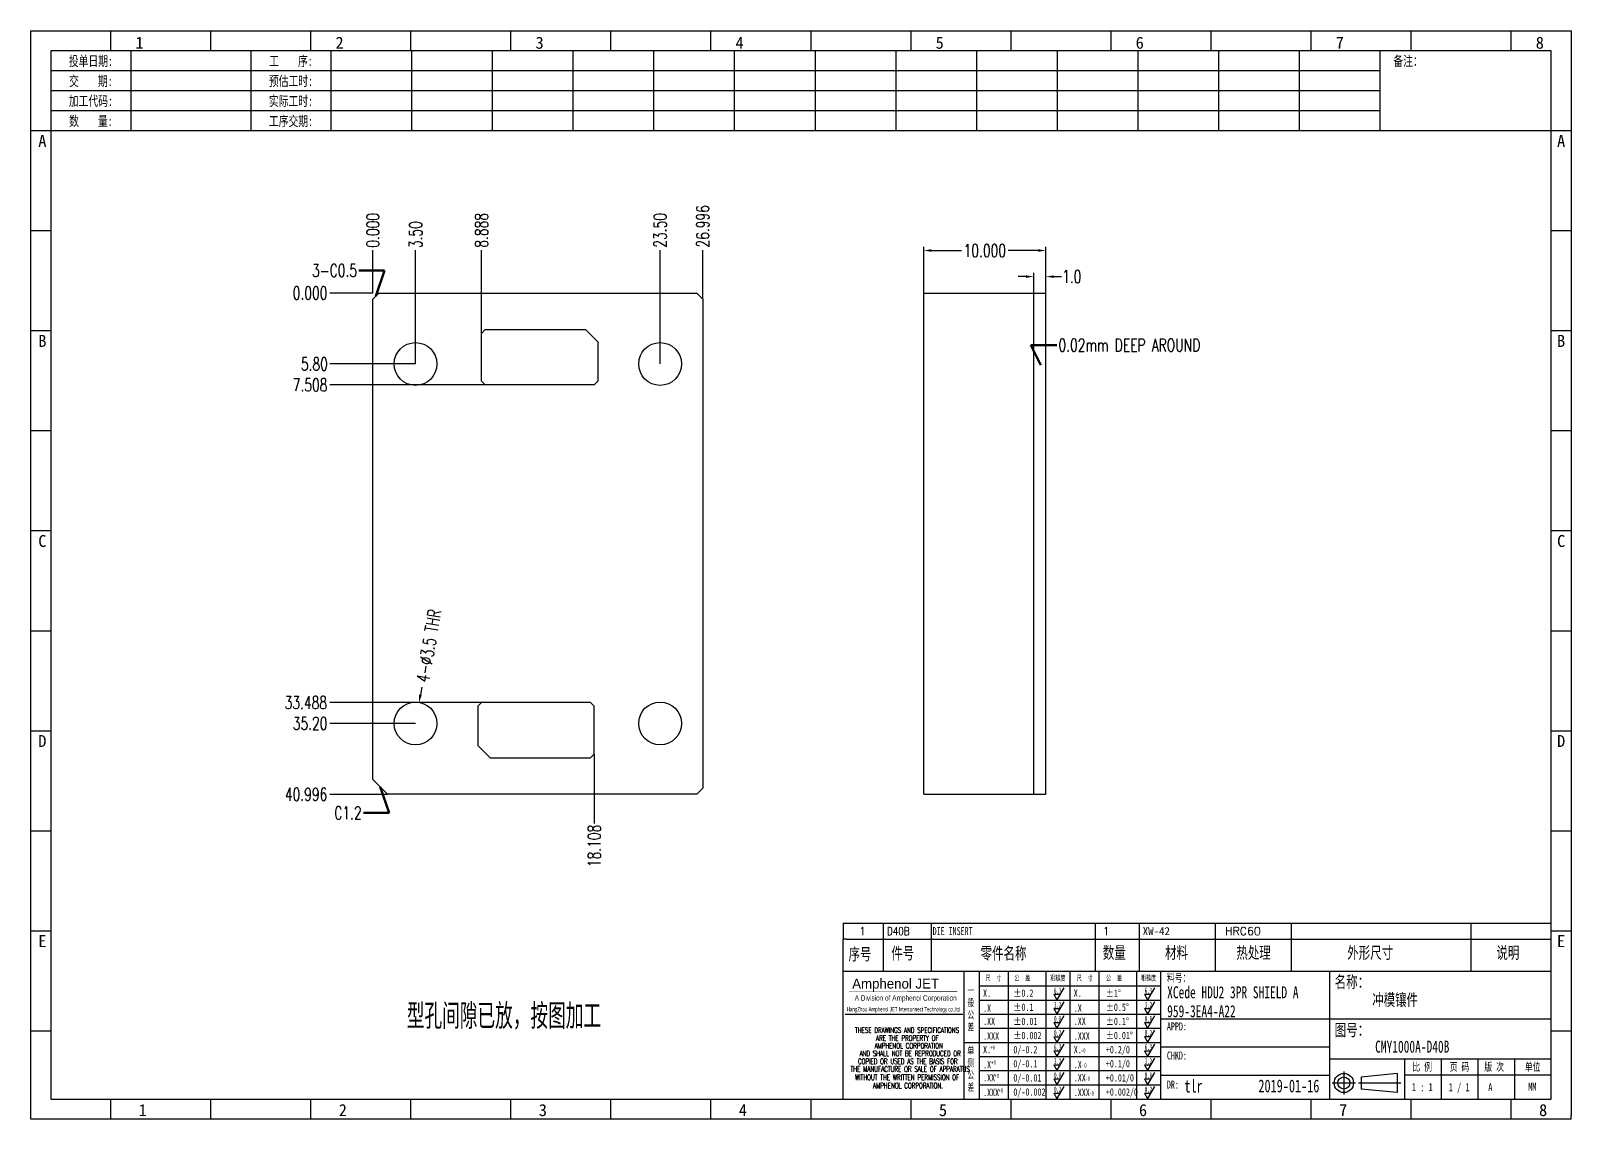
# Model space of a CAD drawing. Header units: millimetres. Extents: x -2852 to 5627, y -2271 to 1849.
# Drawn here: x -28 to 98, y -67.6 to 21.5 of the extents above; entities that cross this region are included whole.
import ezdxf
from ezdxf.enums import TextEntityAlignment as Align

# ---------------------------------------------------------------- set-up
doc = ezdxf.new("R2010")
doc.units = ezdxf.units.MM
doc.header["$PDSIZE"] = 3
for name, color, linetype in [('1', 7, 'Continuous'), ('41', 1, 'Continuous'), ('D03', 7, 'Continuous')]:
    doc.layers.add(name, color=color, linetype=linetype)
doc.styles.add('CH', font='仿宋_GB2312_0.ttf')
doc.styles.add('jet01', font='simplex.shx', dxfattribs={"width": 0.7, "bigfont": 'hztxt.shx'})
doc.styles.add('jet02', font='simplex.shx', dxfattribs={"width": 0.7})
doc.styles.add('SIMPLEX', font='SIMPLEX')
doc.styles.get("Standard").update_dxf_attribs({"font": '仿宋_GB2312_0.ttf', "width": 0.7})
doc.styles.add('TEXTSTYLE_1', font='TRIUMB.TTF')
doc.styles.add('TEXTSTYLE_2', font='TRIUM.TTF')
doc.styles.add('tk', font='', dxfattribs={"width": 0.7})
doc.styles.add('tk 2', font='仿宋_GB2312_0.ttf', dxfattribs={"width": 0.65})
doc.styles.add('tk 4', font='simplex.shx', dxfattribs={"width": 0.65, "bigfont": 'bigfont.shx'})
doc.styles.get('tk').set_extended_font_data('NSimSun')
doc.dimstyles.new('jet02', dxfattribs={"dimtxt": 3.5, "dimasz": 2.1, "dimexe": 1, "dimexo": 0, "dimgap": 0.5, "dimtad": 0, "dimtoh": 1, "dimdec": 3, "dimzin": 9, "dimdsep": 46, "dimtxsty": 'jet02', "dimcen": 0, "dimclrt": 256, "dimazin": 2, "dimtfac": 1, "dimtdec": 3, "dimtofl": 0, "dimtmove": 0, "dimatfit": 1, "dimfxl": 0, "dimarcsym": 0})

# ---------------------------------------------------------------- blocks, each defined once
blk = doc.blocks.new('A3-N')
at = {"layer": '1', "color": 1}
for p, q in [((0, 0), (0, 296.73)), ((0, 296.73), (420, 296.73)), ((21.82, 291.27), (21.82, 296.73)), ((49.09, 291.27), (49.09, 296.73)), ((76.36, 291.27), (76.36, 296.73)), ((103.64, 291.27), (103.64, 296.73)), ((103.64, 291.27), (103.64, 296.73)), ((103.64, 291.27), (103.64, 296.73)), ((130.91, 291.27), (130.91, 296.73)), ((158.18, 291.27), (158.18, 296.73)), ((185.45, 291.27), (185.45, 296.73)), ((212.73, 291.27), (212.73, 296.73)), ((240, 291.27), (240, 296.73)), ((267.27, 291.27), (267.27, 296.73)), ((294.55, 291.27), (294.55, 296.73)), ((321.82, 291.27), (321.82, 296.73)), ((349.09, 291.27), (349.09, 296.73)), ((376.36, 291.27), (376.36, 296.73)), ((403.64, 291.27), (403.64, 296.73)), ((420, 296.73), (420, 1)), ((5.45, 269.45), (0, 269.45)), ((420, 269.45), (414.55, 269.45)), ((5.45, 242.18), (0, 242.18)), ((420, 242.18), (414.55, 242.18)), ((5.45, 214.91), (0, 214.91)), ((420, 214.91), (414.55, 214.91)), ((5.45, 187.64), (0, 187.64)), ((420, 187.64), (414.55, 187.64)), ((5.45, 160.36), (0, 160.36)), ((420, 160.36), (414.55, 160.36)), ((5.45, 133.09), (0, 133.09)), ((420, 133.09), (414.55, 133.09)), ((5.45, 105.82), (0, 105.82)), ((420, 105.82), (414.55, 105.82)), ((5.45, 78.55), (0, 78.55)), ((420, 78.55), (414.55, 78.55)), ((5.45, 51.27), (0, 51.27)), ((420, 51.27), (414.55, 51.27)), ((222.45, 49.09), (221.45, 49.09)), ((221.45, 49.09), (221.45, 40.36)), ((222.45, 49.09), (414.55, 49.09)), ((232.36, 49.09), (232.36, 40.36)), ((245.45, 49.09), (245.45, 40.36)), ((290.18, 49.09), (290.18, 40.36)), ((302.18, 49.09), (302.18, 40.36)), ((322.91, 49.09), (322.91, 40.36)), ((343.64, 49.09), (343.64, 40.36)), ((392.73, 40.36), (392.73, 49.09)), ((258.55, 40.36), (258.55, 5.44)), ((266.45, 40.36), (266.45, 5.44)), ((276.78, 40.36), (276.78, 5.45)), ((291.18, 40.36), (291.18, 5.45)), ((301.51, 40.37), (301.51, 5.46)), ((308.01, 40.36), (308.01, 5.45)), ((354.09, 40.36), (354.09, 5.45)), ((308.01, 32.39), (258.55, 32.39)), ((308.01, 28.54), (258.55, 28.54)), ((414.55, 27.27), (308.01, 27.27)), ((5.45, 24), (0, 24)), ((308.01, 24.69), (258.55, 24.69)), ((420, 24), (414.55, 24)), ((308.01, 16.99), (258.55, 16.99)), ((354.09, 19.63), (308.01, 19.63)), ((308.01, 13.14), (258.55, 13.14)), ((414.55, 16.36), (354.09, 16.36)), ((374.55, 16.36), (374.55, 5.45)), ((384.55, 16.36), (384.55, 5.45)), ((394.55, 16.36), (394.55, 5.45)), ((404.55, 16.36), (404.55, 5.45)), ((308.01, 9.29), (258.55, 9.29)), ((308.01, 11.99), (354.09, 11.99)), ((372.51, 12.49), (362.69, 11.5)), ((362.69, 11.5), (362.69, 8.23)), ((372.51, 12.49), (372.51, 7.25)), ((414.55, 12), (374.55, 12)), ((21.82, 0), (21.82, 5.45)), ((49.09, 0), (49.09, 5.45)), ((76.36, 0), (76.36, 5.45)), ((103.64, 0), (103.64, 5.45)), ((130.91, 0), (130.91, 5.45)), ((158.18, 0), (158.18, 5.45)), ((185.45, 0), (185.45, 5.45)), ((212.73, 0), (212.73, 5.45)), ((240, 0), (240, 5.45)), ((267.27, 0), (267.27, 5.45)), ((294.55, 0), (294.55, 5.45)), ((321.82, 0), (321.82, 5.45)), ((349.09, 0), (349.09, 5.45)), ((372.51, 7.25), (362.69, 8.23)), ((376.36, 0), (376.36, 5.45)), ((403.64, 0), (403.64, 5.45)), ((1, 0), (0, 0)), ((420, 0), (1, 0)), ((420, 0), (420, 1))]:
    blk.add_line(p, q, dxfattribs=at)
at = {"layer": '1'}
for p, q in [((414.55, 278.18), (414.55, 284.73)), ((221.45, 40.36), (221.45, 5.45)), ((221.45, 40.36), (414.55, 40.36)), ((221.45, 40.36), (414.55, 40.36)), ((254.41, 40.36), (254.41, 5.45)), ((283.28, 40.36), (283.28, 5.45)), ((308.01, 36.24), (258.55, 36.24)), ((222.08, 28.67), (254.12, 28.67)), ((308.01, 20.84), (254.41, 20.84))]:
    blk.add_line(p, q, dxfattribs=at)
at = {"layer": '1', "color": 1, "ltscale": 0.05}
for p, q in [((278.93, 34.04), (279.79, 32.56)), ((278.93, 34.04), (280.65, 34.04)), ((281.68, 35.84), (279.79, 32.56)), ((303.66, 34.05), (304.52, 32.56)), ((303.66, 34.05), (305.38, 34.05)), ((306.41, 35.84), (304.52, 32.56)), ((278.93, 30.19), (279.79, 28.71)), ((278.93, 30.19), (280.65, 30.19)), ((281.68, 31.99), (279.79, 28.71)), ((303.66, 30.2), (305.38, 30.2)), ((303.66, 30.2), (304.52, 28.71)), ((306.41, 31.99), (304.52, 28.71)), ((278.93, 26.34), (279.79, 24.86)), ((278.93, 26.34), (280.65, 26.34)), ((281.68, 28.14), (279.79, 24.86)), ((303.66, 26.35), (304.52, 24.86)), ((303.66, 26.35), (305.38, 26.35)), ((306.41, 28.14), (304.52, 24.86)), ((278.93, 22.49), (280.65, 22.49)), ((278.93, 22.49), (279.79, 21.01)), ((281.68, 24.29), (279.79, 21.01)), ((303.66, 22.5), (305.38, 22.5)), ((303.66, 22.5), (304.52, 21.01)), ((306.41, 24.29), (304.52, 21.01)), ((278.93, 18.66), (279.79, 17.17)), ((278.93, 18.66), (280.65, 18.66)), ((281.68, 20.45), (279.79, 17.17)), ((303.66, 18.66), (304.52, 17.18)), ((303.66, 18.66), (305.38, 18.66)), ((306.41, 20.46), (304.52, 17.18)), ((278.93, 14.81), (280.65, 14.81)), ((278.93, 14.81), (279.79, 13.32)), ((281.68, 16.6), (279.79, 13.32)), ((281.68, 12.75), (279.79, 9.47)), ((303.66, 14.81), (305.38, 14.81)), ((303.66, 14.81), (304.52, 13.33)), ((306.41, 16.61), (304.52, 13.33)), ((306.41, 12.76), (304.52, 9.48)), ((278.93, 10.96), (279.79, 9.47)), ((278.93, 10.96), (280.65, 10.96)), ((281.68, 8.9), (279.79, 5.62)), ((303.66, 10.96), (304.52, 9.48)), ((303.66, 10.96), (305.38, 10.96)), ((306.41, 8.91), (304.52, 5.63)), ((278.93, 7.11), (279.79, 5.62)), ((278.93, 7.11), (280.65, 7.11)), ((303.66, 7.11), (305.38, 7.11)), ((303.66, 7.11), (304.52, 5.63))]:
    blk.add_line(p, q, dxfattribs=at)
at = {"layer": '1', "color": 1, "ltscale": 0.1}
for p, q in [((358.01, 13.02), (358.01, 6.71)), ((354.86, 9.87), (361.17, 9.87)), ((362.03, 9.87), (373.54, 9.87))]:
    blk.add_line(p, q, dxfattribs=at)
at = {"layer": '1'}
blk.add_lwpolyline([(221.45, 5.45), (414.55, 5.45), (414.55, 291.27), (5.45, 291.27), (5.45, 5.45), (414.55, 5.45)], dxfattribs=at)
at = {"layer": '1', "color": 7, "linetype": 'Continuous', "const_width": 0.123}
blk.add_lwpolyline([(223.11, 34.74), (252.6, 34.76)], dxfattribs=at)
at = {"layer": '1', "color": 1}
for radius in [2.62, 1.64]:
    blk.add_circle((358.01, 9.87), radius, dxfattribs=at)
at = {"layer": '41'}
for p, q in [((27.27, 291.27), (27.27, 269.45)), ((60, 291.27), (60, 269.45)), ((81.82, 291.27), (81.82, 269.45)), ((103.82, 291.27), (103.82, 269.45)), ((125.82, 291.27), (125.82, 269.45)), ((147.82, 291.27), (147.82, 269.45)), ((169.82, 291.27), (169.82, 269.45)), ((191.82, 291.27), (191.82, 269.45)), ((213.82, 291.27), (213.82, 269.45)), ((235.82, 291.27), (235.82, 269.45)), ((257.82, 291.27), (257.82, 269.45)), ((279.82, 291.27), (279.82, 269.45)), ((301.82, 291.27), (301.82, 269.45)), ((323.82, 291.27), (323.82, 269.45)), ((345.82, 291.27), (345.82, 269.45)), ((367.82, 291.27), (367.82, 269.45)), ((367.82, 285.82), (5.45, 285.82)), ((367.82, 280.36), (5.45, 280.36)), ((367.82, 274.91), (5.45, 274.91)), ((414.55, 269.45), (5.45, 269.45))]:
    blk.add_line(p, q, dxfattribs=at)
at = {"layer": '1', "color": 1}
for s, p in [('1', (29.64, 295.11)), ('2', (84.18, 295.11)), ('3', (138.73, 295.11)), ('4', (193.27, 295.11)), ('5', (247.82, 295.11)), ('6', (302.36, 295.11)), ('7', (356.91, 295.11)), ('8', (411.45, 295.11)), ('1', (30.53, 4.11)), ('2', (85.08, 4.11)), ('3', (139.62, 4.11)), ('4', (194.17, 4.11)), ('5', (248.72, 4.11)), ('6', (303.26, 4.11)), ('7', (357.81, 4.11)), ('8', (412.35, 4.11))]:
    blk.add_text(s, height=3.27, dxfattribs=at).set_placement(p, align=Align.TOP_CENTER)
at = {"layer": '1', "style": 'tk', "width": 0.7}
for s, p in [('投单日期:', (16.36, 288.55)), ('工    序:', (70.91, 288.55)), ('备注：', (375.51, 288.55)), ('交    期:', (16.36, 283.09)), ('预估工时:', (70.91, 283.09)), ('加工代码:', (16.36, 277.64)), ('实际工时:', (70.91, 277.64)), ('数    量:', (16.36, 272.18)), ('工序交期:', (70.91, 272.18))]:
    blk.add_text(s, height=2.727, dxfattribs=at).set_placement(p, align=Align.MIDDLE)
at = {"layer": '1', "color": 1}
for s, p in [('A', (2.04, 268.36)), ('B', (2.04, 213.82)), ('C', (2.04, 159.27)), ('D', (2.04, 104.73)), ('E', (2.04, 50.18))]:
    blk.add_text(s, height=3.27, dxfattribs=at).set_placement(p, align=Align.TOP_LEFT)
for s, p in [('A', (418.37, 268.36)), ('B', (418.37, 213.82)), ('C', (418.37, 159.27)), ('D', (418.37, 104.73)), ('E', (418.37, 50.18))]:
    blk.add_text(s, height=3.27, dxfattribs=at).set_placement(p, align=Align.TOP_RIGHT)
at = {"layer": '1', "color": 1, "style": 'tk 2', "width": 0.7}
for s, height, p in [('序号', 3.273, (222.96, 43.34)), ('件号', 3.273, (234.62, 43.61)), ('零件名称', 3.273, (258.97, 43.61)), ('数量', 3.273, (292.3, 43.78)), ('材料', 3.273, (309.27, 43.78)), ('热处理', 3.273, (328.71, 43.78)), ('外形尺寸', 3.273, (358.94, 43.78)), ('说明', 3.273, (399.61, 43.78)), ('料号：', 2.182, (309.77, 37.46)), ('名称：', 3.273, (355.52, 35.79)), ('图号：', 3.273, (355.52, 22.7)), ('比 例', 2.182, (376.69, 13.18)), ('页 码', 2.182, (386.85, 13.18)), ('版 次', 2.182, (396.31, 13.18)), ('单位', 2.182, (407.35, 13.18))]:
    blk.add_text(s, height=height, dxfattribs=at).set_placement(p)
at = {"layer": '1', "color": 7, "linetype": 'Continuous', "style": 'TEXTSTYLE_1'}
blk.add_text('Amphenol JET', height=2.7, dxfattribs=at).set_placement((223.96, 35.61))
at = {"layer": '1', "color": 7, "linetype": 'Continuous'}
for s, height, style, width, p in [('A Division of Amphenol Corporation', 1.5, 'TEXTSTYLE_2', 0.7, (224.64, 32.29)), ('HangZhou Amphenol JET Interconnect Technology co.,ltd ', 1.2, 'TEXTSTYLE_2', 0.6, (222.47, 29.36)), ('THESE DRAWINGS AND SPECIFICATIONS', 1.5, 'tk 4', 0.6, (224.73, 23.52)), ('ARE THE PROPERTY OF', 1.5, 'tk 4', 0.6, (230.45, 21.35)), ('AND SHALL NOT BE REPRODUCED OR', 1.5, 'tk 4', 0.6, (225.95, 17.17)), ('AMPHENOL CORPORATION', 1.5, 'tk 4', 0.6, (230.04, 19.27)), ('THE MANUFACTURE OR SALE OF APPARATUS', 1.5, 'tk 4', 0.6, (223.5, 12.92)), ('COPIED OR USED AS THE BASIS FOR', 1.5, 'tk 4', 0.6, (225.54, 15.02)), ('WITHOUT THE WRITTEN PERMISSION OF', 1.5, 'tk 4', 0.6, (224.73, 10.67)), ('AMPHENOL CORPORATION.', 1.5, 'tk 4', 0.6, (229.63, 8.4))]:
    blk.add_text(s, height=height, dxfattribs=dict(at, style=style, width=width)).set_placement(p)
at = {"layer": '1', "color": 1, "style": 'tk 2', "width": 0.7}
for s, p in [('X.', (259.64, 34.37)), ('%%P0.2', (267.9, 34.37)), ('X.', (284.37, 34.37)), ('%%P1%%D', (293.12, 34.37)), ('.X', (259.64, 30.28)), ('%%P0.1', (267.9, 30.52)), ('.X', (284.37, 30.28)), ('%%P0.5%%D', (293.12, 30.52)), ('.XX', (259.64, 26.71)), ('%%P0.01', (267.9, 26.67)), ('.XX', (284.37, 26.71)), ('%%P0.1%%D', (293.12, 26.67)), ('.XXX', (259.64, 22.68)), ('%%P0.002', (267.9, 22.82)), ('.XXX', (284.37, 22.68)), ('%%P0.01%%D', (293.12, 22.82)), ('X.', (259.64, 18.97)), ('0/-0.2', (267.9, 18.97)), ('X.', (284.37, 18.97)), ('+0.2/0', (293.12, 18.97)), ('.X', (259.64, 14.88)), ('0/-0.1', (267.9, 15.12)), ('.X', (284.37, 14.88)), ('+0.1/0', (293.12, 15.12)), ('.XX', (259.64, 11.31)), ('0/-0.01', (267.9, 11.27)), ('0/-0.002', (267.9, 7.42)), ('.XX', (284.37, 11.31)), ('+0.01/0', (293.12, 11.27)), ('+0.002/0', (293.12, 7.42)), ('.XXX', (259.64, 7.28)), ('.XXX', (284.37, 7.28))]:
    blk.add_text(s, height=2, dxfattribs=at).set_placement(p, align=Align.MIDDLE_LEFT)
at = {"layer": '1', "color": 1, "ltscale": 0.05, "style": 'tk 2', "width": 0.5}
for s, p in [('6.3', (279.01, 34.26)), ('6.3', (303.74, 34.27)), ('3.2', (279.01, 30.41)), ('3.2', (303.74, 30.42)), ('0.8', (279.01, 26.56)), ('0.8', (303.74, 26.57)), ('0.2', (279.01, 22.71)), ('0.2', (303.74, 22.72)), ('6.3', (279.01, 18.87)), ('6.3', (303.74, 18.88)), ('3.2', (279.01, 15.02)), ('0.8', (279.01, 11.17)), ('3.2', (303.74, 15.03)), ('0.8', (303.74, 11.18)), ('0.2', (279.01, 7.32)), ('0.2', (303.74, 7.33))]:
    blk.add_text(s, height=1.6, dxfattribs=at).set_placement(p)
at = {"layer": '1', "style": 'tk 2', "width": 0.7}
for s, p in [('APPD:', (309.77, 24.21)), ('CHKD:', (309.77, 16.27)), ('DR:', (309.77, 8.35))]:
    blk.add_text(s, height=2.182, dxfattribs=at).set_placement(p)
at = {"layer": '1', "color": 7, "style": 'tk 2', "width": 0.7}
blk.add_text('MM', height=2.182, dxfattribs=at).set_placement((408.31, 7.75))
at = {"layer": '1', "color": 1, "ltscale": 0.05, "char_height": 1.5, "width": 6.3627, "attachment_point": 1, "style": 'tk 2'}
for s, insert in [('尺  寸', (260.31, 39.25)), ('公  差', (268.17, 39.25)), ('粗糙度', (277.98, 39.25)), ('尺  寸', (285.2, 39.25)), ('公  差', (293.18, 39.25)), ('粗糙度', (302.71, 39.26))]:
    blk.add_mtext(s, dxfattribs=dict(at, insert=insert))
at = {"layer": '1', "ltscale": 0.05, "char_height": 2, "width": 2.5195, "attachment_point": 1, "style": 'tk 2'}
for s, insert in [('一般公差', (255.39, 36.11)), ('单侧公差', (255.39, 19.71))]:
    blk.add_mtext(s, dxfattribs=dict(at, insert=insert))
at = {"layer": '1', "color": 1, "ltscale": 0.05, "char_height": 1.2, "width": 5.1396, "attachment_point": 1, "line_spacing_factor": 0.8, "style": 'tk 2'}
for s, insert in [('+0', (261.58, 20.13)), ('-0', (286.31, 19.33)), ('+0', (261.88, 16.09)), ('-0', (286.61, 15.29)), ('+0', (262.79, 12.45)), ('+0', (263.87, 8.44)), ('-0', (287.51, 11.65)), ('-0', (288.59, 7.64))]:
    blk.add_mtext(s, dxfattribs=dict(at, insert=insert))
at = {"layer": '1', "style": 'tk 2', "width": 0.7}
for tag, p in [('PATR-NO1', (309.84, 32.96)), ('TITLE', (365.74, 30.9)), ('PATR-NO2', (309.84, 27.81)), ('DWG-NO:', (366.54, 18.14))]:
    blk.add_attdef(tag, p, '', height=3.27, dxfattribs=at)
at = {"layer": '1', "color": 1, "style": 'tk 2', "width": 0.7}
for tag, p in [('DRAW', (314.55, 7.27)), ('DATE', (334.72, 7.32))]:
    blk.add_attdef(tag, p, '', height=3.49, dxfattribs=at)
at = {"layer": '1', "style": 'tk 2', "width": 0.7}
for tag, p in [('SCALE', (376.55, 8.73)), ('SHEET', (386.6, 8.72)), ('REV', (397.38, 8.73))]:
    blk.add_attdef(tag, text='', height=2.18, dxfattribs=at).set_placement(p, align=Align.MIDDLE_LEFT)
blk = doc.blocks.new('FB3')
at = {"layer": '1', "color": 1}
for p, q in [((0, 4.36), (193.09, 4.36)), ((0, 4.36), (0, 0)), ((10.91, 4.36), (10.91, 0)), ((24, 4.36), (24, 0)), ((68.73, 4.36), (68.73, 0)), ((80.73, 4.36), (80.73, 0)), ((101.45, 4.36), (101.45, 0)), ((122.18, 4.36), (122.18, 0)), ((171.27, 0), (171.27, 4.36))]:
    blk.add_line(p, q, dxfattribs=at)
at = {"layer": '1'}
for tag, style, p in [('ITEM', 'SIMPLEX', (4.36, 2.18)), ('PARTNO', 'SIMPLEX', (12, 2.18)), ('QTY', 'SIMPLEX', (74.18, 2.18)), ('MATL', 'CH', (81.72, 2.18)), ('FINISH', 'SIMPLEX', (104.17, 2.18)), ('SPEC', 'SIMPLEX', (130.91, 2.18)), ('REMARK', 'SIMPLEX', (174.06, 2.18))]:
    blk.add_attdef(tag, text='', height=2.18, dxfattribs=dict(at, style=style)).set_placement(p, align=Align.MIDDLE_LEFT)
at = {"layer": '1', "style": 'tk', "width": 0.7}
blk.add_attdef('DIE', text='', height=2.18, dxfattribs=at).set_placement((24.43, 2.18), align=Align.MIDDLE_LEFT)
blk = doc.blocks.new('*D3745')
at = {"layer": '41', "ltscale": 0.05}
blk.add_line((915.21, -2452.43), (911.7, -2452.43), dxfattribs=at)
at = {"layer": 'Defpoints', "color": 0, "ltscale": 0.05}
for p in [(911.7, -2452.43), (915.21, -2452.43), (915.21, -2452.43)]:
    blk.add_point(p, dxfattribs=at)
at = {"layer": '41', "ltscale": 0.05, "insert": (910.08, -2452.43), "char_height": 1.05, "attachment_point": 5, "style": 'jet02'}
blk.add_mtext('0.000', dxfattribs=at)
blk = doc.blocks.new('*D3746')
at = {"layer": '41', "ltscale": 0.05}
blk.add_line((916.41, -2493.43), (911.7, -2493.43), dxfattribs=at)
at = {"layer": 'Defpoints', "color": 0, "ltscale": 0.05}
for p in [(915.21, -2452.43), (911.7, -2493.43), (916.41, -2493.43)]:
    blk.add_point(p, dxfattribs=at)
at = {"layer": '41', "ltscale": 0.05, "insert": (909.75, -2493.43), "char_height": 1.05, "attachment_point": 5, "style": 'jet02'}
blk.add_mtext('40.996', dxfattribs=at)
blk = doc.blocks.new('*D3747')
at = {"layer": '41', "ltscale": 0.05}
blk.add_line((918.71, -2487.63), (911.7, -2487.63), dxfattribs=at)
at = {"layer": 'Defpoints', "color": 0, "ltscale": 0.05}
for p in [(915.21, -2452.43), (911.7, -2487.63), (918.71, -2487.63)]:
    blk.add_point(p, dxfattribs=at)
at = {"layer": '41', "ltscale": 0.05, "insert": (910.08, -2487.63), "char_height": 1.05, "attachment_point": 5, "style": 'jet02'}
blk.add_mtext('35.20', dxfattribs=at)
blk = doc.blocks.new('*D3748')
at = {"layer": '41', "ltscale": 0.05}
blk.add_line((918.71, -2458.23), (911.7, -2458.23), dxfattribs=at)
at = {"layer": 'Defpoints', "color": 0, "ltscale": 0.05}
for p in [(915.21, -2452.43), (911.7, -2458.23), (918.71, -2458.23)]:
    blk.add_point(p, dxfattribs=at)
at = {"layer": '41', "ltscale": 0.05, "insert": (910.43, -2458.23), "char_height": 1.05, "attachment_point": 5, "style": 'jet02'}
blk.add_mtext('5.80', dxfattribs=at)
blk = doc.blocks.new('*D3749')
at = {"layer": '41', "ltscale": 0.05}
blk.add_line((915.21, -2452.43), (915.21, -2448.92), dxfattribs=at)
at = {"layer": 'Defpoints', "color": 0, "ltscale": 0.05}
for p in [(915.21, -2448.92), (915.21, -2452.43), (915.21, -2452.43)]:
    blk.add_point(p, dxfattribs=at)
at = {"layer": '41', "ltscale": 0.05, "insert": (915.21, -2447.3), "char_height": 1.05, "attachment_point": 5, "rotation": 90, "style": 'jet02'}
blk.add_mtext('0.000', dxfattribs=at)
blk = doc.blocks.new('*D3750')
at = {"layer": '41', "ltscale": 0.05}
blk.add_line((918.71, -2458.23), (918.71, -2448.92), dxfattribs=at)
at = {"layer": 'Defpoints', "color": 0, "ltscale": 0.05}
for p in [(918.71, -2448.92), (915.21, -2452.43), (918.71, -2458.23)]:
    blk.add_point(p, dxfattribs=at)
at = {"layer": '41', "ltscale": 0.05, "insert": (918.71, -2447.65), "char_height": 1.05, "attachment_point": 5, "rotation": 90, "style": 'jet02'}
blk.add_mtext('3.50', dxfattribs=at)
blk = doc.blocks.new('*D3751')
at = {"layer": '41', "ltscale": 0.05}
blk.add_line((938.71, -2458.23), (938.71, -2448.92), dxfattribs=at)
at = {"layer": 'Defpoints', "color": 0, "ltscale": 0.05}
for p in [(938.71, -2448.92), (915.21, -2452.43), (938.71, -2458.23)]:
    blk.add_point(p, dxfattribs=at)
at = {"layer": '41', "ltscale": 0.05, "insert": (938.71, -2447.3), "char_height": 1.05, "attachment_point": 5, "rotation": 90, "style": 'jet02'}
blk.add_mtext('23.50', dxfattribs=at)
blk = doc.blocks.new('*D3752')
at = {"layer": '41', "ltscale": 0.05}
blk.add_line((942.2, -2452.93), (942.2, -2448.92), dxfattribs=at)
at = {"layer": 'Defpoints', "color": 0, "ltscale": 0.05}
for p in [(942.2, -2448.92), (915.21, -2452.43), (942.2, -2452.93)]:
    blk.add_point(p, dxfattribs=at)
at = {"layer": '41', "ltscale": 0.05, "insert": (942.2, -2446.97), "char_height": 1.05, "attachment_point": 5, "rotation": 90, "style": 'jet02'}
blk.add_mtext('26.996', dxfattribs=at)
blk = doc.blocks.new('*D3753')
at = {"layer": '41', "ltscale": 0.05}
blk.add_line((919.21, -2484.66), (919.11, -2485.28), dxfattribs=at)
blk.add_solid([(919, -2485.26), (919.21, -2485.3), (919, -2485.9)], dxfattribs=at)
at = {"layer": 'Defpoints', "color": 0, "ltscale": 0.05}
for p in [(919, -2485.9), (918.41, -2489.35)]:
    blk.add_point(p, dxfattribs=at)
at = {"layer": '41', "ltscale": 0.05, "insert": (919.79, -2481.27), "char_height": 1.05, "attachment_point": 5, "rotation": 80.311, "style": 'jet02'}
blk.add_mtext('4-∅3.5{\\C1; THR}', dxfattribs=at)
blk = doc.blocks.new('*D3754')
at = {"layer": '41', "ltscale": 0.05}
blk.add_line((924.1, -2455.72), (924.1, -2448.92), dxfattribs=at)
at = {"layer": 'Defpoints', "color": 0, "ltscale": 0.05}
for p in [(924.1, -2448.92), (915.21, -2452.43), (924.1, -2455.72)]:
    blk.add_point(p, dxfattribs=at)
at = {"layer": '41', "ltscale": 0.05, "insert": (924.1, -2447.3), "char_height": 1.05, "attachment_point": 5, "rotation": 90, "style": 'jet02'}
blk.add_mtext('8.888', dxfattribs=at)
blk = doc.blocks.new('*D3755')
at = {"layer": '41', "ltscale": 0.05}
blk.add_line((924.4, -2459.94), (911.7, -2459.94), dxfattribs=at)
at = {"layer": 'Defpoints', "color": 0, "ltscale": 0.05}
for p in [(915.21, -2452.43), (911.7, -2459.94), (924.4, -2459.94)]:
    blk.add_point(p, dxfattribs=at)
at = {"layer": '41', "ltscale": 0.05, "insert": (910.08, -2459.94), "char_height": 1.05, "attachment_point": 5, "style": 'jet02'}
blk.add_mtext('7.508', dxfattribs=at)
blk = doc.blocks.new('*D3756')
at = {"layer": '41', "ltscale": 0.05}
blk.add_line((924.1, -2485.92), (911.7, -2485.92), dxfattribs=at)
at = {"layer": 'Defpoints', "color": 0, "ltscale": 0.05}
for p in [(915.21, -2452.43), (911.7, -2485.92), (924.1, -2485.92)]:
    blk.add_point(p, dxfattribs=at)
at = {"layer": '41', "ltscale": 0.05, "insert": (909.73, -2485.92), "char_height": 1.05, "attachment_point": 5, "style": 'jet02'}
blk.add_mtext('33.488', dxfattribs=at)
blk = doc.blocks.new('*D3757')
at = {"layer": '41', "ltscale": 0.05}
blk.add_line((933.32, -2490.13), (933.32, -2495.82), dxfattribs=at)
at = {"layer": 'Defpoints', "color": 0, "ltscale": 0.05}
for p in [(915.21, -2452.43), (933.32, -2490.13), (933.32, -2495.82)]:
    blk.add_point(p, dxfattribs=at)
at = {"layer": '41', "ltscale": 0.05, "insert": (933.32, -2497.65), "char_height": 1.05, "attachment_point": 5, "rotation": 90, "style": 'jet02'}
blk.add_mtext('18.108', dxfattribs=at)
blk = doc.blocks.new('*D3758')
at = {"layer": '41', "ltscale": 0.05}
for p, q in [((960.27, -2452.43), (960.27, -2448.65)), ((960.9, -2448.95), (963.37, -2448.95)), ((969.64, -2448.95), (967.17, -2448.95)), ((970.27, -2452.43), (970.27, -2448.65))]:
    blk.add_line(p, q, dxfattribs=at)
for points in [[(960.9, -2448.84), (960.9, -2449.05), (960.27, -2448.95)], [(969.64, -2448.84), (969.64, -2449.05), (970.27, -2448.95)]]:
    blk.add_solid(points, dxfattribs=at)
at = {"layer": 'Defpoints', "color": 0, "ltscale": 0.05}
for p in [(970.27, -2448.95), (960.27, -2452.43), (970.27, -2452.43)]:
    blk.add_point(p, dxfattribs=at)
at = {"layer": '41', "ltscale": 0.05, "insert": (965.27, -2448.95), "char_height": 1.05, "attachment_point": 5, "style": 'jet02'}
blk.add_mtext('10.000', dxfattribs=at)
blk = doc.blocks.new('*D3759')
at = {"layer": '41', "ltscale": 0.05}
for p, q in [((968.64, -2451.08), (968.01, -2451.08)), ((969.27, -2452.43), (969.27, -2450.78)), ((970.27, -2452.43), (970.27, -2450.78)), ((970.9, -2451.08), (971.53, -2451.08))]:
    blk.add_line(p, q, dxfattribs=at)
for points in [[(968.64, -2450.98), (968.64, -2451.19), (969.27, -2451.08)], [(970.9, -2450.98), (970.9, -2451.19), (970.27, -2451.08)]]:
    blk.add_solid(points, dxfattribs=at)
at = {"layer": 'Defpoints', "color": 0, "ltscale": 0.05}
for p in [(970.27, -2451.08), (969.27, -2452.43), (970.27, -2452.43)]:
    blk.add_point(p, dxfattribs=at)
at = {"layer": '41', "ltscale": 0.05, "insert": (972.38, -2451.08), "char_height": 1.05, "attachment_point": 5, "style": 'jet02'}
blk.add_mtext('1.0', dxfattribs=at)

msp = doc.modelspace()

# ---------------------------------------------------------------- linework, layer by layer
at = {"layer": '1', "ltscale": 0.05}
for p, q in [((45.0652, 0), (55.0652, 0)), ((45.0652, -40.996), (45.0652, 0)), ((55.0652, -40.996), (55.0652, 0)), ((45.0652, -40.996), (55.0652, -40.996))]:
    msp.add_line(p, q, dxfattribs=at)
at = {"layer": '1', "color": 3, "ltscale": 0.05}
msp.add_line((54.0652, -40.996), (54.0652, 0), dxfattribs=at)
at = {"layer": '1', "ltscale": 0.05}
for centre in [(3.498, -5.798), (23.498, -5.798), (3.498, -35.198), (23.498, -35.198)]:
    msp.add_circle(centre, 1.75, dxfattribs=at)
at = {"layer": 'D03', "ltscale": 0.05}
msp.add_lwpolyline([(1.2, -40.996), (0, -39.796), (0, -0.5), (0.5, 0), (26.496, 0), (26.996, -0.5), (26.996, -40.496), (26.496, -40.996)], close=True, dxfattribs=at)
at = {"layer": 'D03', "color": 3, "ltscale": 0.05}
for points in [[(9.1939, -2.988), (17.4021, -2.988), (18.408, -3.9939), (18.408, -7.2021), (18.1021, -7.508), (9.1939, -7.508), (8.888, -7.2021), (8.888, -3.2939)], [(9.5939, -38.008), (17.8021, -38.008), (18.108, -37.7021), (18.108, -33.7939), (17.8021, -33.488), (8.8939, -33.488), (8.588, -33.7939), (8.588, -37.0021)]]:
    msp.add_lwpolyline(points, close=True, dxfattribs=at)

# ---------------------------------------------------------------- block references
at = {"layer": '1', "ltscale": 0.05, "xscale": 0.2999999999999545, "yscale": 0.2999999999999545, "zscale": 0.2999999999999545}
msp.add_blockref('A3-N', (-27.9741, -67.5672), dxfattribs=at).add_auto_attribs({'DWG-NO:': 'CMY1000A-D40B', 'TITLE': '冲模镶件', 'REV': 'A', 'SHEET': '1 / 1', 'DRAW': 'tlr', 'DATE': '2019-01-16', 'PATR-NO1': 'XCede HDU2 3PR SHIELD A', 'PATR-NO2': '959-3EA4-A22', 'SCALE': '1 : 1'})
at = {"layer": '1', "ltscale": 0.05}
ref = msp.add_blockref('FB3', (38.4623, -52.8399), dxfattribs=dict(at, xscale=0.2999999999999545, yscale=0.2999999999999545, zscale=0.2999999999999545))
ref.add_attrib('PARTNO', 'D40B', dxfattribs={"height": 0.65455, "style": 'SIMPLEX', "width": 0.8}).set_placement((42.0623, -52.1854), align=Align.MIDDLE_LEFT)
ref.add_attrib('ITEM', '1', dxfattribs={"height": 0.6545, "style": 'SIMPLEX'}).set_placement((39.7714, -52.1854), align=Align.MIDDLE_LEFT)
ref.add_attrib('DIE', 'DIE INSERT', dxfattribs={"height": 0.65455, "style": 'tk', "width": 0.7}).set_placement((45.7913, -52.1854), align=Align.MIDDLE_LEFT)
ref.add_attrib('QTY', '1', dxfattribs={"height": 0.6545, "style": 'SIMPLEX'}).set_placement((59.7021, -52.1854), align=Align.MIDDLE_LEFT)
ref.add_attrib('MATL', 'XW-42', dxfattribs={"height": 0.65455, "style": 'CH'}).set_placement((62.9771, -52.1854), align=Align.MIDDLE_LEFT)
ref.add_attrib('FINISH', 'HRC60', dxfattribs={"height": 0.65455, "style": 'SIMPLEX'}).set_placement((69.7141, -52.1854), align=Align.MIDDLE_LEFT)

# ---------------------------------------------------------------- texts
at = {"layer": '1', "ltscale": 0.05, "style": 'jet01', "width": 0.7}
msp.add_text('型孔间隙已放，按图加工', height=2.064003, dxfattribs=at).set_placement((2.7824, -60.1788))
at = {"layer": '41', "ltscale": 0.05, "char_height": 1.05, "style": 'jet02'}
for s, insert, attachment_point in [('3-C0.5', (-1.2904, 1.8517), 6), ('0.02mm DEEP AROUND', (56.0892, -4.2547), 4), ('C1.2', (-0.914, -42.5149), 6)]:
    msp.add_mtext(s, dxfattribs=dict(at, insert=insert, attachment_point=attachment_point))

# ---------------------------------------------------------------- dimensions: what is measured, and where the dimension line sits
at = {"layer": '41', "ltscale": 0.05}
for feature_location, offset, dtype, override, picture, middle, set_off in [((26.996, -0.5), (0, 4.0081), 1, {"dimscale": 0.3, "dimtoh": 0, "dimzin": 1, "dimclrd": 256, "dimclre": 256, "dimadec": 3, "dimazin": 0, "dimatfit": 3, "dimlwd": 65535, "dimlwe": 65535}, '*D3752', (26.996, 5.4606), (-915.2077, 2452.4298)), ((0, 0), (0, 3.5081276136), 1, {"dimscale": 0.3, "dimtoh": 0, "dimzin": 1, "dimclrd": 256, "dimclre": 256, "dimadec": 3, "dimazin": 0, "dimatfit": 3, "dimlwd": 65535, "dimlwe": 65535}, '*D3749', (0, 5.1281276136), (-915.2077048823, 2452.4298167741)), ((23.498, -5.798), (0, 9.3061), 1, {"dimscale": 0.3, "dimtoh": 0, "dimdec": 2, "dimzin": 1, "dimclrd": 256, "dimclre": 256, "dimazin": 0, "dimatfit": 3, "dimlwd": 65535, "dimlwe": 65535}, '*D3751', (23.498, 5.1281), (-915.2077, 2452.4298)), ((8.888, -3.2939), (0, 6.802), 1, {"dimscale": 0.3, "dimtoh": 0, "dimzin": 1, "dimclrd": 256, "dimclre": 256, "dimadec": 3, "dimazin": 0, "dimatfit": 3, "dimlwd": 65535, "dimlwe": 65535}, '*D3754', (8.888, 5.1281), (-915.2077, 2452.4298)), ((3.498, -5.798), (0, 9.3061), 1, {"dimscale": 0.3, "dimtoh": 0, "dimdec": 2, "dimzin": 1, "dimclrd": 256, "dimclre": 256, "dimazin": 0, "dimatfit": 3, "dimlwd": 65535, "dimlwe": 65535}, '*D3750', (3.498, 4.7781), (-915.2077, 2452.4298)), ((8.8939, -33.488), (-12.402, 0), 0, {"dimscale": 0.3, "dimtoh": 0, "dimzin": 1, "dimclrd": 256, "dimclre": 256, "dimadec": 3, "dimazin": 0, "dimatfit": 3, "dimlwd": 65535, "dimlwe": 65535}, '*D3756', (-5.4781, -33.488), (-915.2077, 2452.4298)), ((1.2, -40.996), (-4.7081, 0), 0, {"dimscale": 0.3, "dimtoh": 0, "dimzin": 1, "dimclrd": 256, "dimclre": 256, "dimadec": 3, "dimazin": 0, "dimatfit": 3, "dimlwd": 65535, "dimlwe": 65535}, '*D3746', (-5.4606, -40.996), (-915.2077, 2452.4298)), ((0, 0), (-3.5081276136, 0), 0, {"dimscale": 0.3, "dimtoh": 0, "dimzin": 1, "dimclrd": 256, "dimclre": 256, "dimadec": 3, "dimazin": 0, "dimatfit": 3, "dimlwd": 65535, "dimlwe": 65535}, '*D3745', (-5.1281276136, 0), (-915.2077048823, 2452.4298167741)), ((3.498, -35.198), (-7.0061, 0), 0, {"dimscale": 0.3, "dimtoh": 0, "dimdec": 2, "dimzin": 1, "dimclrd": 256, "dimclre": 256, "dimazin": 0, "dimatfit": 3, "dimlwd": 65535, "dimlwe": 65535}, '*D3747', (-5.1281, -35.198), (-915.2077, 2452.4298)), ((9.1939, -7.508), (-12.702, 0), 0, {"dimscale": 0.3, "dimtoh": 0, "dimzin": 1, "dimclrd": 256, "dimclre": 256, "dimadec": 3, "dimazin": 0, "dimatfit": 3, "dimlwd": 65535, "dimlwe": 65535}, '*D3755', (-5.1281, -7.508), (-915.2077, 2452.4298)), ((3.498, -5.798), (-7.0061, 0), 0, {"dimscale": 0.3, "dimtoh": 0, "dimdec": 2, "dimzin": 1, "dimclrd": 256, "dimclre": 256, "dimazin": 0, "dimatfit": 3, "dimlwd": 65535, "dimlwe": 65535}, '*D3748', (-4.7781, -5.798), (-915.2077, 2452.4298)), ((18.108, -37.7021), (0, -5.6852), 1, {"dimscale": 0.3, "dimtoh": 0, "dimzin": 1, "dimclrd": 256, "dimclre": 256, "dimadec": 3, "dimazin": 0, "dimatfit": 3, "dimlwd": 65535, "dimlwe": 65535}, '*D3757', (18.108, -45.2174), (-915.2077, 2452.4298))]:
    dim = msp.add_ordinate_dim(feature_location=feature_location, offset=offset, dtype=dtype, origin=(0, 0), dimstyle='jet02', override=override, dxfattribs=at)
    dim.commit()
    dim.dimension.update_dxf_attribs({"geometry": picture, "text_midpoint": middle, "insert": set_off})
for base, p1, override, picture, middle in [((55.0652, 3.4825), (45.0652, 0), {"dimscale": 0.3, "dimtoh": 0, "dimzin": 1, "dimclrd": 256, "dimclre": 256, "dimadec": 3, "dimazin": 0, "dimatfit": 3, "dimlwd": 65535, "dimlwe": 65535}, '*D3758', (50.0652, 3.4825)), ((55.0652, 1.3463), (54.0652, 0), {"dimscale": 0.3, "dimtoh": 0, "dimdec": 1, "dimzin": 1, "dimclrd": 256, "dimclre": 256, "dimadec": 1, "dimazin": 0, "dimatfit": 3, "dimlwd": 65535, "dimlwe": 65535}, '*D3759', (57.1752, 1.3463))]:
    dim = msp.add_linear_dim(base=base, p1=p1, p2=(55.0652, 0), dimstyle='jet02', override=override, dxfattribs=at)
    dim.commit()
    dim.dimension.update_dxf_attribs({"geometry": picture, "text_midpoint": middle, "insert": (-915.2077, 2452.4298)})
dim = msp.add_diameter_dim_2p(p1=(3.2035, -36.923), p2=(3.7925, -33.473), text='4-<>{\\C1; THR}', dimstyle='jet02', override={"dimscale": 0.3, "dimtoh": 0, "dimdec": 1, "dimzin": 1, "dimclrd": 256, "dimclre": 256, "dimadec": 1, "dimazin": 0, "dimatfit": 3, "dimlwd": 65535, "dimlwe": 65535}, dxfattribs=at)
dim.commit()
dim.dimension.update_dxf_attribs({"geometry": '*D3753', "text_midpoint": (4.5835, -28.84), "insert": (-915.2077, 2452.4298)})

# ---------------------------------------------------------------- leaders
at = {"layer": '41', "ltscale": 0.05, "annotation_type": 0, "has_hookline": 1}
for points, override, hookline_direction, text_width in [([(0.25, -0.25), (0.9596, 1.8517), (-1.1404, 1.8517)], {"dimscale": 0.3, "dimtoh": 0, "dimzin": 1, "dimclrd": 256, "dimclre": 256, "dimadec": 3, "dimazin": 0, "dimatfit": 3, "dimlwd": 65535, "dimlwe": 65535}, 1, 3.885), ([(54.6457, -5.89), (53.8392, -4.2547), (55.9392, -4.2547)], {"dimscale": 0.3, "dimtoh": 0, "dimzin": 1, "dimclrd": 256, "dimclre": 256, "dimadec": 3, "dimazin": 0, "dimatfit": 3, "dimlwd": 65535, "dimlwe": 65535}, 0, 12.985), ([(0.6, -40.396), (1.336, -42.5149), (-0.764, -42.5149)], {"dimscale": 0.3, "dimtoh": 0, "dimdec": 1, "dimzin": 1, "dimclrd": 256, "dimclre": 256, "dimadec": 1, "dimazin": 0, "dimatfit": 3, "dimlwd": 65535, "dimlwe": 65535}, 1, 2.135)]:
    msp.add_leader(points, dimstyle='jet02', override=override, dxfattribs=dict(at, hookline_direction=hookline_direction, text_width=text_width))

doc.saveas('drawing.dxf')
